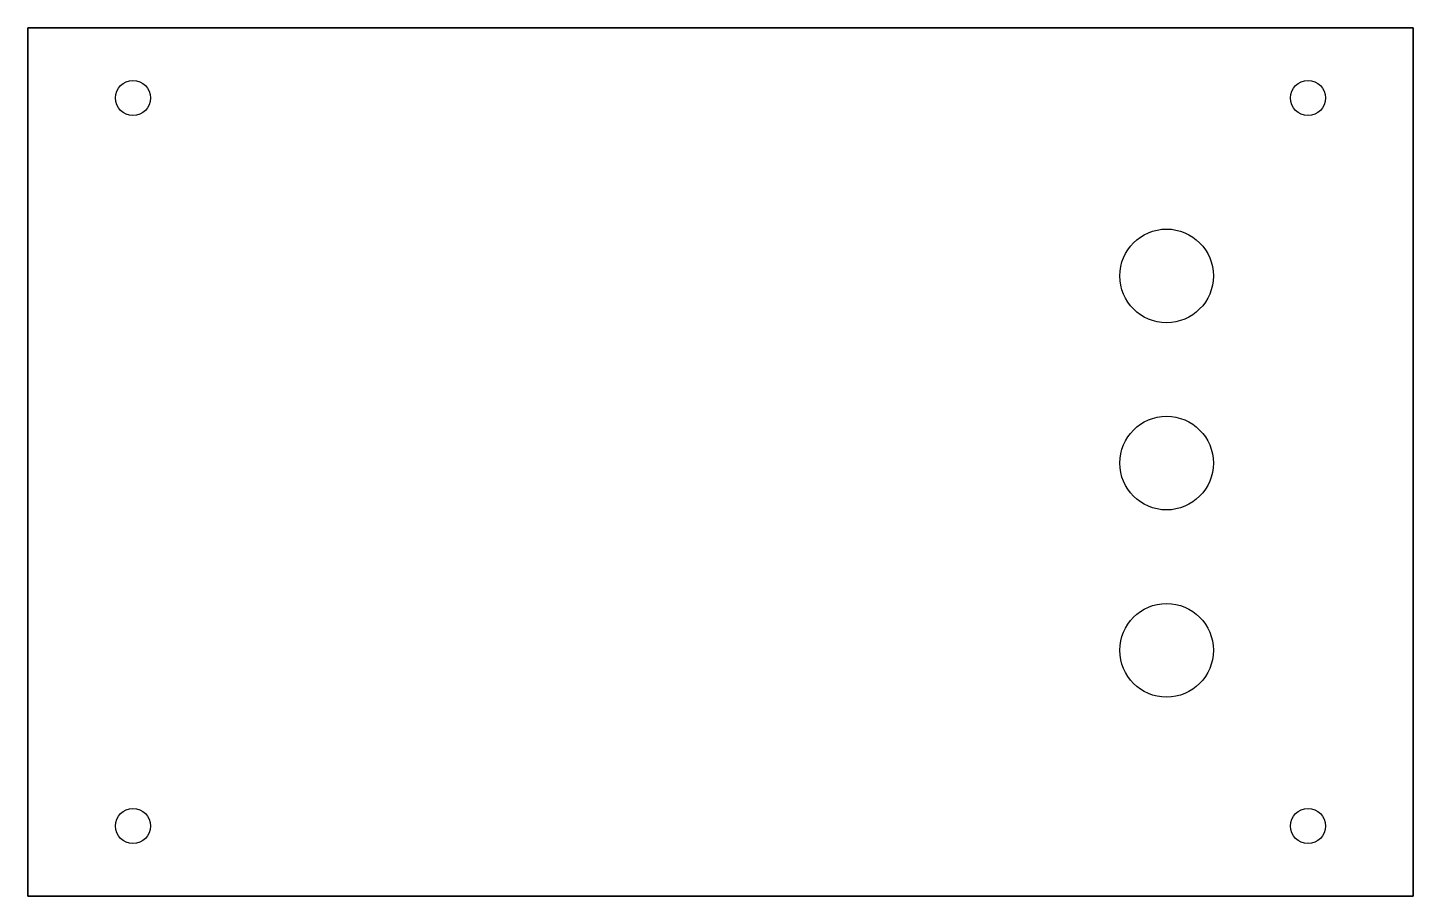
# Model space of a CAD drawing. Header units: millimetres. Extents: x -59 to 59, y 2 to 76.
import ezdxf

# ---------------------------------------------------------------- set-up
doc = ezdxf.new("R2010")
doc.units = ezdxf.units.MM
doc.layers.get('0').update_dxf_attribs({"linetype": 'CONTINUOUS'})

msp = doc.modelspace()

# ---------------------------------------------------------------- linework, layer by layer
for points in [[(-59.22, 1.5), (-59.22, 75.73), (59.22, 75.73), (59.22, 1.5)], [(-59.22, 1.5), (59.22, 1.5), (59.22, 75.73), (-59.22, 75.73)]]:
    msp.add_lwpolyline(points, close=True)
for centre, radius in [((-50.22, 69.73), 1.5), ((-50.22, 69.73), 1.5), ((50.22, 69.73), 1.5), ((50.22, 69.73), 1.5), ((38.13, 54.52), 4), ((38.13, 54.52), 4), ((38.13, 38.52), 4), ((38.13, 38.52), 4), ((38.13, 22.52), 4), ((38.13, 22.52), 4), ((-50.22, 7.5), 1.5), ((-50.22, 7.5), 1.5), ((50.22, 7.5), 1.5), ((50.22, 7.5), 1.5)]:
    msp.add_circle(centre, radius)

doc.saveas('drawing.dxf')
